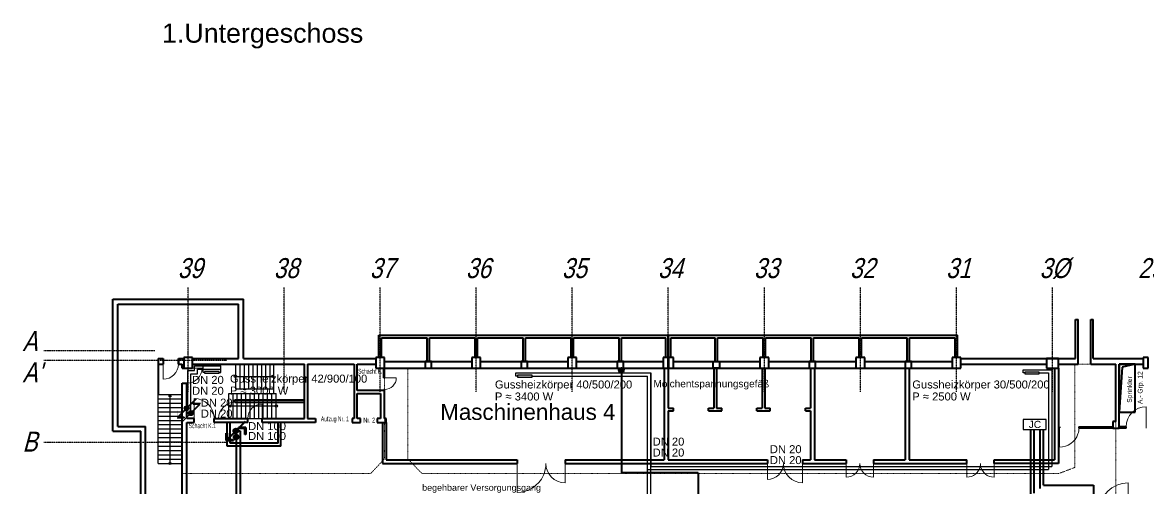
# Model space of a CAD drawing. Header units: millimetres. Extents: x 10546 to 220412, y -33380 to 110888.
# Drawn here: x 10546 to 80892, y 81744 to 110888 of the extents above; entities that cross this region are included whole.
import ezdxf
from ezdxf.enums import TextEntityAlignment as Align

# ---------------------------------------------------------------- set-up
doc = ezdxf.new("R2010")
doc.units = ezdxf.units.MM
doc.linetypes.add('ACAD_ISO03W100', pattern=[30, 12, -18])
doc.linetypes.add('ACAD_ISO10W100', pattern=[18, 12, -3, 0, -3])
for name, color, linetype, lineweight in [('A03_Türen', 253, 'Continuous', 20), ('A04_Treppen', 3, 'Continuous', 25), ('A07_Achslinien', 253, 'ACAD_ISO10W100', 25), ('A0_Grundriß', 7, 'Continuous', 40), ('A0_Grundriß_Versorgungskanal', 253, 'Continuous', 20), ('Heiz Wasser +35 Prozess R', 30, 'Continuous', 40), ('Heiz Wasser +45 Prozess V', 1, 'Continuous', 40), ('Heiz Wasser +50 -Heizkörper Rücklauff', 241, 'Continuous', 30), ('Heiz Wasser +60 -Heizkörper Vorlauf', 6, 'Continuous', 30), ('Heiz Wasser +70 Prozess R', 242, 'Continuous', 40), ('Heiz Wasser +90 Prozess V', 41, 'Continuous', 40)]:
    doc.layers.add(name, color=color, linetype=linetype, lineweight=lineweight)
doc.layers.add('A06_Text', color=7, linetype='Continuous')
doc.styles.get("Standard").update_dxf_attribs({"font": 'arial.ttf'})

msp = doc.modelspace()

# ---------------------------------------------------------------- hatches: boundary and pattern name
at = {"layer": 'Heiz Wasser +35 Prozess R'}
h = msp.add_hatch(color=256, dxfattribs=at)
h.dxf.hatch_style = 1
h.paths.add_polyline_path([(47808, 89139, 0.198912), (47852, 89033), (48064, 89245, 0.668179)])
h.paths.add_polyline_path([(47852, 89033, 0.668179), (48108, 89139, 0.198912), (48064, 89245)])
at = {"layer": 'Heiz Wasser +50 -Heizkörper Rücklauff'}
h = msp.add_hatch(color=256, dxfattribs=at)
h.dxf.hatch_style = 1
h.paths.add_polyline_path([(20963, 86346, -0.023583), (20953, 86356), (20458, 85861), (20468, 85851)])
h.paths.add_polyline_path([(21615, 87008), (21615, 86608), (21665, 86608), (21665, 87058), (21215, 87058), (21215, 87008)])
h.paths.add_polyline_path([(21605, 87008), (21165, 86568, -0.023583), (21175, 86558), (21615, 86998), (21615, 87008)])
h = msp.add_hatch(color=256, dxfattribs=at)
h.dxf.hatch_style = 1
h.paths.add_polyline_path([(21214, 86457, 0.198912), (21170, 86563), (20958, 86351, 0.668179)])
h.paths.add_polyline_path([(21170, 86563, 0.668179), (20914, 86457, 0.198912), (20958, 86351)])
at = {"layer": 'Heiz Wasser +60 -Heizkörper Vorlauf'}
h = msp.add_hatch(color=256, dxfattribs=at)
h.dxf.hatch_style = 1
h.paths.add_polyline_path([(21926, 89063), (21926, 88953), (22826, 88953), (22826, 89063)])
h = msp.add_hatch(color=256, dxfattribs=at)
h.dxf.hatch_style = 1
h.paths.add_polyline_path([(41477, 88824), (41477, 88714), (42377, 88714), (42377, 88824)])
h = msp.add_hatch(color=256, dxfattribs=at)
h.dxf.hatch_style = 1
h.paths.add_polyline_path([(73159, 89024), (73159, 88914), (74059, 88914), (74059, 89024)])
h = msp.add_hatch(color=256, dxfattribs=at)
h.dxf.hatch_style = 1
h.paths.add_polyline_path([(20904, 86873, -0.023583), (20914, 86863), (21409, 87358), (21399, 87368)])
h.paths.add_polyline_path([(20252, 86211), (20252, 86611), (20202, 86611), (20202, 86161), (20652, 86161), (20652, 86211)])
h.paths.add_polyline_path([(20262, 86211), (20702, 86651, -0.023583), (20692, 86661), (20252, 86221), (20252, 86211)])
h = msp.add_hatch(color=256, dxfattribs=at)
h.dxf.hatch_style = 1
h.paths.add_polyline_path([(20653, 86762, 0.198912), (20697, 86656), (20909, 86868, 0.668179)])
h.paths.add_polyline_path([(20697, 86656, 0.668179), (20953, 86762, 0.198912), (20909, 86868)])
at = {"layer": 'Heiz Wasser +70 Prozess R'}
h = msp.add_hatch(color=256, dxfattribs=at)
h.dxf.hatch_style = 1
h.paths.add_polyline_path([(23790, 84854, -0.023583), (23780, 84864), (23285, 84369), (23295, 84359)])
h.paths.add_polyline_path([(24492, 85566), (24042, 85566), (24042, 85516), (24442, 85516), (24442, 85116), (24492, 85116)])
h.paths.add_polyline_path([(24442, 85516), (24432, 85516), (23992, 85076, -0.023583), (24002, 85066), (24442, 85506)])
h = msp.add_hatch(color=256, dxfattribs=at)
h.dxf.hatch_style = 1
h.paths.add_polyline_path([(23742, 84965, 0.198912), (23786, 84859), (23998, 85072, 0.668179)])
h.paths.add_polyline_path([(23786, 84859, 0.668179), (24042, 84965, 0.198912), (23998, 85072)])
at = {"layer": 'Heiz Wasser +90 Prozess V'}
h = msp.add_hatch(color=256, dxfattribs=at)
h.dxf.hatch_style = 1
h.paths.add_polyline_path([(23975, 85458, -0.023583), (23985, 85448), (24480, 85944), (24470, 85954)])
h.paths.add_polyline_path([(23323, 84796), (23323, 85196), (23273, 85196), (23273, 84746), (23723, 84746), (23723, 84796)])
h.paths.add_polyline_path([(23333, 84796), (23773, 85237, -0.023583), (23763, 85247), (23323, 84806), (23323, 84796)])
h = msp.add_hatch(color=256, dxfattribs=at)
h.dxf.hatch_style = 1
h.paths.add_polyline_path([(23724, 85347, 0.198912), (23767, 85241), (23980, 85454, 0.668179)])
h.paths.add_polyline_path([(23767, 85241, 0.668179), (24024, 85347, 0.198912), (23980, 85454)])

# ---------------------------------------------------------------- linework, layer by layer
at = {"layer": 'A03_Türen'}
for p, q in [((19337, 88577), (19337, 89877)), ((20817, 89277), (21767, 89277)), ((33127, 88667), (33897, 88667)), ((21267, 86127), (21267, 87377)), ((25517, 85877), (25517, 87027)), ((80747, 85527), (80747, 86857)), ((75327, 84327), (75327, 85607)), ((41442, 83302), (41442, 81502)), ((44442, 83302), (44442, 83142)), ((44442, 83142), (44442, 82102)), ((57082, 83302), (57082, 82302)), ((59282, 83302), (59282, 82102)), ((62007, 83302), (62007, 82452)), ((63707, 83302), (63707, 82452)), ((69542, 83302), (69542, 82452)), ((71242, 82452), (71242, 83542)), ((79617, 80302), (79617, 82102))]:
    msp.add_line(p, q, dxfattribs=at)
for centre, radius, start, end in [((19337, 89527), 950, 270, 0), ((20817, 89277), 950, 270, 0), ((33167, 88667), 730, 270, 0), ((21267, 86127), 1250, 0, 90), ((23807, 86127), 1010, 90, 180), ((25517, 86127), 900, 90, 180), ((80747, 85607), 1250, 90, 180), ((75327, 85547), 1220, 270, 341.28754), ((75327, 85547), 1220, 341.28754, 0), ((41442, 83302), 1800, 335.92398, 0), ((44442, 83302), 1200, 180, 270), ((57082, 83302), 1000, 270, 0), ((59282, 83302), 1200, 180, 270), ((62007, 83302), 850, 270, 0), ((63707, 83302), 850, 180, 270), ((69542, 83302), 850, 270, 349.06431), ((69542, 83302), 850, 349.06431, 0), ((71242, 83302), 850, 180, 190.94675), ((71242, 83302), 850, 190.94675, 270), ((41442, 83302), 1800, 270, 335.92398), ((79617, 80302), 1800, 90, 180)]:
    msp.add_arc(centre, radius, start, end, dxfattribs=at)
at = {"layer": 'A04_Treppen', "color": 252, "true_color": 0x939598}
for p, q in [((23847, 89527), (23847, 87977)), ((24117, 89527), (24117, 87977)), ((24387, 89527), (24387, 87977)), ((24657, 89527), (24657, 87977)), ((24927, 89527), (24927, 87977)), ((25197, 89527), (25197, 87977)), ((25467, 89527), (25467, 87977)), ((25737, 89527), (25737, 87977)), ((26007, 89527), (26007, 87977)), ((26257, 87677), (26257, 89527)), ((23917, 88752), (26136, 88752)), ((26136, 88682), (26136, 88822)), ((26136, 88822), (26257, 88752)), ((26257, 88752), (26136, 88682)), ((23847, 87977), (26257, 87977)), ((19017, 83307), (19017, 87627)), ((19017, 87627), (20517, 87627)), ((19017, 87357), (20517, 87357)), ((19697, 87505), (19767, 87627)), ((19837, 87505), (19697, 87505)), ((19767, 87627), (19837, 87505)), ((19767, 83377), (19767, 87505)), ((23427, 87677), (26397, 87677)), ((23427, 86127), (23427, 87677)), ((23697, 86127), (23697, 87677)), ((23967, 86127), (23967, 87677)), ((24237, 86127), (24237, 87677)), ((24507, 86127), (24507, 87677)), ((24777, 86127), (24777, 87677)), ((25047, 86127), (25047, 87677)), ((25317, 86127), (25317, 87677)), ((25587, 86127), (25587, 87677)), ((25857, 86127), (25857, 87677)), ((26127, 86127), (26127, 87677)), ((26397, 86127), (26397, 87677)), ((19017, 87087), (20517, 87087)), ((19017, 86817), (20517, 86817)), ((19017, 86547), (20517, 86547)), ((23427, 86902), (23548, 86972)), ((23548, 86832), (23427, 86902)), ((23548, 86972), (23548, 86832)), ((26327, 86902), (23548, 86902)), ((19017, 86277), (20517, 86277)), ((19017, 86007), (20517, 86007)), ((24617, 86127), (25517, 86127)), ((19017, 85737), (20517, 85737)), ((19017, 85467), (20517, 85467)), ((19017, 85197), (20517, 85197)), ((19017, 84927), (20517, 84927)), ((19017, 84657), (20517, 84657)), ((19017, 84387), (20517, 84387)), ((19017, 84117), (20517, 84117)), ((19017, 83847), (20517, 83847)), ((19017, 83577), (20517, 83577)), ((19017, 83307), (20517, 83307))]:
    msp.add_line(p, q, dxfattribs=at)
for centre in [(23847, 88752), (26397, 86902), (19767, 83307)]:
    msp.add_circle(centre, 70, dxfattribs=at)
at = {"layer": 'A06_Text'}
for p, q in [((74495, 86064), (73062, 86064)), ((73062, 86064), (73062, 85430)), ((74495, 85430), (74495, 86064)), ((73062, 85430), (74495, 85430))]:
    msp.add_line(p, q, dxfattribs=at)
at = {"layer": 'A07_Achslinien'}
for p, q in [((20892, 87796), (20892, 94325)), ((26892, 87796), (26892, 94325)), ((32892, 87796), (32892, 94325)), ((38892, 87796), (38892, 94325)), ((44892, 87796), (44892, 94325)), ((50892, 87796), (50892, 94325)), ((56892, 87796), (56892, 94325)), ((62892, 87796), (62892, 94325)), ((68892, 87796), (68892, 94325)), ((74892, 87796), (74892, 94325)), ((11878, 90367), (18810, 90367)), ((11878, 89777), (23317, 89777)), ((11878, 84647), (23317, 84647))]:
    msp.add_line(p, q, dxfattribs=at)
at = {"layer": 'A0_Grundriß'}
for p, q in [((16195, 93577), (16940, 93577)), ((16195, 85327), (16195, 93577)), ((16940, 93577), (24342, 93577)), ((24342, 89877), (24342, 93577)), ((16495, 93277), (16940, 93277)), ((16495, 85627), (16495, 93277)), ((16940, 93277), (24042, 93277)), ((24042, 89877), (24042, 93277)), ((76342, 89877), (76342, 92322)), ((76342, 92322), (76492, 92322)), ((76492, 89527), (76492, 92322)), ((77292, 89527), (77292, 92322)), ((77292, 92322), (77442, 92322)), ((77442, 89877), (77442, 92322)), ((32817, 89927), (32817, 91327)), ((32817, 91327), (50882, 91327)), ((32967, 89927), (32967, 91177)), ((32967, 91177), (35817, 91177)), ((35817, 89677), (35817, 91177)), ((35967, 89677), (35967, 91177)), ((35967, 91177), (38817, 91177)), ((38817, 89927), (38817, 91177)), ((38967, 89927), (38967, 91177)), ((38967, 91177), (41817, 91177)), ((41817, 89677), (41817, 91177)), ((41967, 89677), (41967, 91177)), ((41967, 91177), (44817, 91177)), ((44817, 89927), (44817, 91177)), ((44967, 89927), (44967, 91177)), ((44967, 91177), (47817, 91177)), ((47817, 89677), (47817, 91177)), ((47967, 89677), (47967, 91177)), ((47967, 91177), (50732, 91177)), ((50732, 89927), (50732, 91177)), ((50882, 89927), (50882, 91327)), ((50902, 89927), (50902, 91327)), ((50902, 91327), (68967, 91327)), ((51052, 89927), (51052, 91177)), ((51052, 91177), (53817, 91177)), ((53817, 89677), (53817, 91177)), ((53967, 89677), (53967, 91177)), ((53967, 91177), (56817, 91177)), ((56817, 89927), (56817, 91177)), ((56967, 89927), (56967, 91177)), ((56967, 91177), (59817, 91177)), ((59817, 89677), (59817, 91177)), ((59967, 89677), (59967, 91177)), ((59967, 91177), (62817, 91177)), ((62817, 89927), (62817, 91177)), ((62967, 89927), (62967, 91177)), ((62967, 91177), (65817, 91177)), ((65817, 89677), (65817, 91177)), ((65967, 89677), (65967, 91177)), ((65967, 91177), (68817, 91177)), ((68817, 89927), (68817, 91177)), ((68967, 89927), (68967, 91327)), ((19017, 89877), (19017, 87627)), ((19022, 89877), (19337, 89877)), ((19022, 89527), (19337, 89527)), ((19337, 89877), (19337, 89527)), ((20287, 89527), (20287, 89877)), ((20287, 89877), (20617, 89877)), ((20287, 89877), (20287, 89527)), ((20287, 89527), (20517, 89527)), ((20517, 89277), (20517, 89527)), ((21167, 89927), (20617, 89927)), ((20617, 89927), (20617, 89277)), ((21167, 89277), (21167, 89927)), ((21167, 89877), (24042, 89877)), ((21167, 89527), (28157, 89527)), ((24342, 89877), (32617, 89877)), ((28157, 86127), (28157, 89527)), ((28357, 89527), (28357, 86127)), ((28357, 89527), (31257, 89527)), ((31257, 89527), (31257, 86127)), ((31457, 87882), (31457, 89527)), ((31457, 89527), (32617, 89527)), ((33167, 89927), (32617, 89927)), ((32617, 89927), (32617, 89277)), ((33167, 89277), (33167, 89927)), ((33167, 89677), (38617, 89677)), ((36092, 89677), (35692, 89677)), ((35692, 89677), (35692, 89277)), ((36092, 89277), (36092, 89677)), ((39167, 89927), (38617, 89927)), ((38617, 89927), (38617, 89277)), ((39167, 89277), (39167, 89927)), ((39167, 89677), (44617, 89677)), ((42092, 89677), (41692, 89677)), ((41692, 89677), (41692, 89277)), ((42092, 89277), (42092, 89677)), ((45167, 89927), (44617, 89927)), ((44617, 89927), (44617, 89277)), ((45167, 89277), (45167, 89927)), ((45167, 89677), (50562, 89677)), ((48092, 89677), (47692, 89677)), ((47692, 89677), (47692, 89277)), ((48092, 89277), (48092, 89677)), ((50882, 89927), (50562, 89927)), ((50562, 89927), (50562, 89277)), ((50882, 89277), (50882, 89927)), ((51222, 89927), (50902, 89927)), ((50902, 89927), (50902, 89277)), ((51222, 89277), (51222, 89927)), ((51222, 89677), (56617, 89677)), ((53692, 89277), (53692, 89677)), ((53692, 89677), (54092, 89677)), ((54092, 89677), (54092, 89277)), ((57167, 89927), (56617, 89927)), ((56617, 89927), (56617, 89277)), ((57167, 89277), (57167, 89927)), ((57167, 89677), (62617, 89677)), ((60092, 89677), (59692, 89677)), ((59692, 89677), (59692, 89277)), ((60092, 89277), (60092, 89677)), ((63167, 89927), (62617, 89927)), ((62617, 89927), (62617, 89277)), ((63167, 89277), (63167, 89927)), ((63167, 89677), (68617, 89677)), ((66092, 89677), (65692, 89677)), ((65692, 89677), (65692, 89277)), ((66092, 89277), (66092, 89677)), ((69167, 89927), (68617, 89927)), ((68617, 89927), (68617, 89277)), ((69167, 89277), (69167, 89927)), ((69167, 89877), (76342, 89877)), ((69167, 89527), (74517, 89527)), ((75267, 89877), (74517, 89877)), ((74517, 89877), (74517, 89277)), ((75267, 89277), (75267, 89877)), ((75267, 89527), (76492, 89527)), ((77292, 89527), (78862, 89527)), ((77442, 89877), (80562, 89877)), ((78862, 85927), (78862, 89527)), ((79062, 89527), (80562, 89527)), ((79062, 86527), (79062, 89527)), ((79062, 89527), (79062, 89527)), ((79062, 89527), (80062, 89527)), ((80062, 89527), (79062, 89527)), ((79062, 89527), (79062, 86527)), ((80062, 89527), (79255, 89327)), ((80062, 86527), (80062, 89527)), ((80882, 89927), (80562, 89927)), ((80562, 89927), (80562, 89277)), ((80882, 89277), (80882, 89927)), ((20517, 89277), (20617, 89277)), ((20617, 89277), (21167, 89277)), ((32617, 89277), (33167, 89277)), ((33127, 88667), (33127, 89277)), ((33127, 88667), (33167, 88667)), ((33167, 89277), (68617, 89277)), ((33167, 88667), (33167, 89277)), ((35692, 89277), (36092, 89277)), ((38617, 89277), (39167, 89277)), ((41692, 89277), (42092, 89277)), ((44617, 89277), (45167, 89277)), ((47692, 89277), (48092, 89277)), ((50562, 89277), (50882, 89277)), ((50642, 89277), (50642, 83542)), ((50882, 89277), (50882, 86777)), ((50902, 89277), (51222, 89277)), ((54092, 89277), (53692, 89277)), ((53732, 89277), (53732, 86777)), ((53907, 89277), (53907, 86777)), ((56617, 89277), (57167, 89277)), ((56757, 89277), (56757, 86777)), ((56932, 89277), (56932, 86777)), ((59692, 89277), (60092, 89277)), ((59782, 89277), (59782, 86777)), ((60022, 89277), (60022, 83542)), ((62617, 89277), (63167, 89277)), ((65692, 89277), (65692, 83542)), ((65692, 89277), (66092, 89277)), ((65932, 89277), (65932, 83542)), ((68617, 89277), (69167, 89277)), ((74517, 89277), (75267, 89277)), ((75027, 89277), (75027, 83542)), ((75267, 89277), (75267, 83302)), ((79255, 89327), (79062, 86527)), ((79255, 89327), (79255, 89327)), ((80562, 89277), (80882, 89277)), ((20517, 80302), (20517, 88327)), ((20517, 88327), (20817, 88327)), ((20817, 86127), (20817, 88327)), ((33127, 87937), (33167, 87937)), ((33127, 87882), (33127, 87937)), ((33167, 86127), (33167, 87937)), ((23807, 87287), (28157, 87287)), ((23807, 87137), (23807, 87287)), ((33167, 87882), (31457, 87882)), ((31457, 86127), (31457, 87682)), ((31457, 87682), (32917, 87682)), ((32917, 87682), (32917, 86127)), ((23807, 87137), (28157, 87137)), ((50882, 86777), (51207, 86777)), ((50882, 86602), (50882, 83542)), ((50882, 86602), (51207, 86602)), ((51207, 86602), (51207, 86777)), ((53407, 86602), (53407, 86777)), ((53407, 86777), (53732, 86777)), ((53407, 86602), (54232, 86602)), ((53907, 86777), (54232, 86777)), ((54232, 86602), (54232, 86777)), ((56432, 86602), (56432, 86777)), ((56432, 86777), (56757, 86777)), ((56432, 86602), (57257, 86602)), ((56932, 86777), (57257, 86777)), ((57257, 86602), (57257, 86777)), ((59457, 86602), (59457, 86777)), ((59457, 86777), (59782, 86777)), ((59457, 86602), (59782, 86602)), ((59782, 86602), (59782, 83542)), ((79062, 86526), (79068, 86531)), ((79062, 85715), (79062, 86527)), ((79062, 86527), (79556, 86527)), ((79062, 86527), (79062, 86527)), ((79556, 86527), (79977, 86527)), ((79977, 86527), (80062, 86527)), ((21267, 86127), (20817, 86127)), ((20817, 85877), (21267, 85877)), ((20817, 80302), (20817, 85877)), ((21267, 85877), (21267, 86127)), ((22517, 85877), (22517, 86127)), ((22517, 86127), (24617, 86127)), ((24617, 85877), (22517, 85877)), ((23342, 84402), (23342, 85877)), ((23517, 84577), (23517, 85877)), ((24617, 85877), (24617, 86127)), ((25517, 86127), (28157, 86127)), ((25517, 85877), (25517, 86127)), ((28857, 85877), (25517, 85877)), ((26517, 84577), (26517, 85877)), ((26692, 84402), (26692, 85877)), ((28357, 86127), (28857, 86127)), ((28857, 86127), (28857, 85877)), ((31257, 86127), (31137, 86127)), ((31137, 86127), (31137, 85877)), ((31137, 85877), (31662, 85877)), ((31662, 86127), (31457, 86127)), ((31662, 85877), (31662, 86127)), ((32917, 86127), (32712, 86127)), ((32712, 86127), (32712, 85877)), ((32712, 85877), (33267, 85877)), ((33027, 85877), (33027, 83302)), ((33267, 86127), (33167, 86127)), ((33267, 85877), (33267, 86127)), ((33267, 85877), (33267, 83542)), ((78862, 85927), (78662, 85927)), ((78662, 85927), (78662, 85527)), ((16195, 85327), (16940, 85327)), ((16495, 85627), (16940, 85627)), ((16940, 85627), (18237, 85627)), ((16940, 85327), (17937, 85327)), ((17937, 79627), (17937, 85327)), ((18237, 79927), (18237, 85627)), ((75267, 85607), (75327, 85607)), ((75267, 85547), (75327, 85547)), ((75327, 85607), (75327, 85547)), ((76547, 85607), (76547, 85547)), ((76547, 85607), (78662, 85607)), ((76547, 85547), (78662, 85547)), ((78662, 85527), (78813, 85527)), ((78813, 85527), (79062, 85527)), ((79062, 85527), (79062, 85715)), ((79497, 85607), (79062, 85607)), ((79497, 85527), (79062, 85527)), ((79497, 85527), (79497, 85607)), ((26517, 84577), (23517, 84577)), ((26692, 84402), (23342, 84402)), ((33027, 83302), (41442, 83302)), ((33267, 83542), (41442, 83542)), ((41442, 83542), (41442, 83302)), ((44442, 83542), (44442, 83302)), ((44442, 83542), (46974, 83542)), ((44442, 83302), (46905, 83302)), ((46880, 83302), (54549, 83302)), ((46948, 83542), (50642, 83542)), ((50882, 83542), (54575, 83542)), ((54549, 83302), (57082, 83302)), ((54575, 83542), (57082, 83542)), ((57082, 83542), (57082, 83302)), ((59282, 83542), (59282, 83302)), ((59282, 83542), (59782, 83542)), ((59282, 83302), (62007, 83302)), ((60022, 83542), (62007, 83542)), ((62007, 83542), (62007, 83302)), ((63707, 83542), (63707, 83302)), ((63707, 83542), (65692, 83542)), ((63707, 83302), (69542, 83302)), ((65932, 83542), (69542, 83542)), ((69542, 83302), (69542, 83542)), ((71242, 83542), (75027, 83542)), ((71242, 83302), (71242, 83542)), ((75267, 83302), (71242, 83302))]:
    msp.add_line(p, q, dxfattribs=at)
at = {"layer": 'A0_Grundriß_Versorgungskanal', "linetype": 'ACAD_ISO03W100', "ltscale": 0.3}
for p, q in [((76285, 83057), (76285, 89527)), ((76285, 89527), (78862, 89527)), ((78862, 89527), (78862, 71859)), ((33167, 83606), (33167, 89277)), ((33167, 89277), (34612, 89277)), ((34612, 89277), (34612, 83606)), ((32298, 82680), (33167, 83606)), ((34612, 83606), (35499, 82681)), ((75289, 82681), (76285, 83057)), ((20517, 80606), (20517, 82681)), ((20517, 82681), (32299, 82681)), ((35499, 82681), (50482, 82681)), ((50482, 82681), (75289, 82681))]:
    msp.add_line(p, q, dxfattribs=at)
at = {"layer": 'Heiz Wasser +35 Prozess R'}
for p, q in [((47958, 89139), (47958, 82726)), ((74330, 81944), (74330, 85430)), ((52753, 82726), (47958, 82726)), ((52753, 82726), (52753, 50377)), ((74330, 81944), (77467, 81944)), ((77467, 81944), (77467, 77929))]:
    msp.add_line(p, q, dxfattribs=at)
msp.add_circle((47958, 89139), 150, dxfattribs=at)
at = {"layer": 'Heiz Wasser +45 Prozess V'}
msp.add_line((74130, 81744), (74130, 85430), dxfattribs=at)
at = {"layer": 'Heiz Wasser +50 -Heizkörper Rücklauff'}
for p, q in [((21064, 86607), (21064, 88923)), ((21064, 88923), (21485, 88923)), ((21485, 88923), (21485, 89210)), ((21485, 89210), (22926, 89210)), ((22826, 89008), (22926, 89008)), ((22926, 89008), (22926, 89209)), ((42377, 88769), (49591, 88769)), ((49591, 23494), (49591, 88769)), ((74059, 88969), (74649, 88969)), ((74649, 88969), (74649, 82926)), ((21605, 87008), (20458, 85861)), ((21615, 86998), (20468, 85851)), ((21665, 87058), (21215, 87058)), ((21215, 87008), (21215, 87058)), ((21215, 87008), (21615, 87008)), ((49591, 82926), (74649, 82926))]:
    msp.add_line(p, q, dxfattribs=at)
msp.add_circle((21064, 86457), 150, dxfattribs=at)
at = {"layer": 'Heiz Wasser +60 -Heizkörper Vorlauf'}
for p, q in [((21285, 89123), (21285, 89410)), ((21285, 89410), (22926, 89410)), ((21826, 89008), (21826, 89410)), ((22926, 89209), (22926, 89410)), ((20868, 86866), (20868, 89123)), ((20868, 89123), (21285, 89123)), ((21926, 89008), (21826, 89008)), ((41377, 88769), (41377, 88971)), ((41377, 88971), (49791, 88971)), ((41477, 88769), (41377, 88769)), ((49791, 23694), (49791, 88971)), ((49791, 88971), (49791, 83084)), ((73059, 88969), (73059, 89171)), ((73059, 89171), (74849, 89171)), ((73159, 88969), (73059, 88969)), ((74849, 89171), (74849, 83126)), ((20252, 86221), (21399, 87368)), ((20262, 86211), (21409, 87358)), ((20202, 86161), (20652, 86161)), ((20652, 86211), (20252, 86211)), ((20652, 86211), (20652, 86161)), ((49791, 83126), (74849, 83126))]:
    msp.add_line(p, q, dxfattribs=at)
for points in [[(22826, 89063), (21926, 89063), (21926, 88953), (22826, 88953)], [(42377, 88824), (41477, 88824), (41477, 88714), (42377, 88714)], [(74059, 89024), (73159, 89024), (73159, 88914), (74059, 88914)]]:
    msp.add_lwpolyline(points, close=True, dxfattribs=at)
msp.add_circle((20803, 86762), 150, dxfattribs=at)
at = {"layer": 'Heiz Wasser +70 Prozess R'}
for p, q in [((24492, 85566), (24042, 85566)), ((24042, 85516), (24042, 85566)), ((24042, 85516), (24442, 85516)), ((24442, 85116), (24442, 85516)), ((24492, 85566), (24492, 85116)), ((73541, 81258), (73541, 85430)), ((23892, 84815), (23892, 80843)), ((24492, 85116), (24442, 85116))]:
    msp.add_line(p, q, dxfattribs=at)
msp.add_circle((23892, 84965), 150, dxfattribs=at)
at = {"layer": 'Heiz Wasser +90 Prozess V'}
for p, q in [((23323, 84806), (24470, 85954)), ((23333, 84796), (24480, 85944)), ((23273, 84746), (23273, 85196)), ((23273, 85196), (23323, 85196)), ((23323, 85196), (23323, 84796)), ((24024, 85347), (24142, 85347)), ((24142, 85347), (24142, 81043)), ((73741, 81458), (73741, 85430)), ((23273, 84746), (23723, 84746)), ((23723, 84796), (23323, 84796)), ((23723, 84796), (23723, 84746))]:
    msp.add_line(p, q, dxfattribs=at)
msp.add_circle((23874, 85347), 150, dxfattribs=at)

# ---------------------------------------------------------------- texts
at = {"layer": 'A06_Text', "lineweight": 25}
for s, height, p in [('1.Untergeschoss', 1200, (19256, 109624)), ('Maschinenhaus 4', 1000, (36642, 86035))]:
    msp.add_text(s, height=height, dxfattribs=at).set_placement(p)
at = {"layer": 'A06_Text', "width": 0.6}
for s, p in [('Schacht K.2', (31514, 88932)), ('Schacht K.1', (20928, 85518))]:
    msp.add_text(s, height=300, dxfattribs=at).set_placement(p)
at = {"layer": 'A06_Text', "lineweight": 25}
for s, p in [('Sprinkler ', (79856, 87107)), ('A.- Grp. 12', (80519, 87028))]:
    msp.add_text(s, height=300, rotation=90, dxfattribs=at).set_placement(p)
for s, width, p in [('Aufzug Nr. 1', 0.6, (29188, 85948)), ('Nr. 2', 0.65, (31842, 85871))]:
    msp.add_text(s, height=300, dxfattribs=dict(at, width=width)).set_placement(p)
at = {"layer": 'A06_Text'}
msp.add_text('JC', height=450, dxfattribs=at).set_placement((73415, 85527))
at = {"layer": 'A07_Achslinien', "color": 7, "linetype": 'Continuous', "oblique": 15, "width": 0.8}
for s, p in [('39', (21019, 94904)), ('38', (27018, 94903)), ('37', (33019, 94903)), ('36', (39019, 94903)), ('35', (45018, 94903)), ('34', (51018, 94903)), ('33', (57019, 94903)), ('32', (63019, 94903)), ('31', (69020, 94903)), ('3%%c', (75018, 94903)), ('29', (81020, 94903)), ('A', (11010, 90334)), ("A'", (11143, 88379)), ('B', (11010, 84049))]:
    msp.add_text(s, height=1250, dxfattribs=at).set_placement(p, align=Align.CENTER)
at = {"layer": 'A0_Grundriß_Versorgungskanal'}
msp.add_text('begehbarer Versorgungsgang', height=400, dxfattribs=at).set_placement((35513, 81600))
at = {"layer": 'Heiz Wasser +35 Prozess R', "insert": (49964, 88522), "char_height": 450, "attachment_point": 1}
msp.add_mtext_dynamic_manual_height_columns('Molchentspannungsgefäß', width=4649.09, gutter_width=1480, heights=[830], dxfattribs=at)
at = {"layer": 'Heiz Wasser +50 -Heizkörper Rücklauff'}
for p in [(21137, 87604), (21688, 86179), (49914, 84426), (57238, 83953)]:
    msp.add_text('DN 20', height=500, dxfattribs=at).set_placement(p)
at = {"layer": 'Heiz Wasser +60 -Heizkörper Vorlauf'}
for p in [(21137, 88288), (21688, 86862), (49914, 83743), (57238, 83270)]:
    msp.add_text('DN 20', height=500, dxfattribs=at).set_placement(p)
at = {"layer": 'Heiz Wasser +60 -Heizkörper Vorlauf', "char_height": 500, "attachment_point": 1}
for s, insert in [('Gussheizkörper 42/900/100', (23505, 88866)), ('P ≈ 3000 W', (23505, 88116)), ('Gussheizkörper 40/500/200', (40059, 88499)), ('Gussheizkörper 30/500/200', (66136, 88499)), ('P ≈ 3400 W', (40059, 87749)), ('P ≈ 2500 W', (66136, 87749))]:
    msp.add_mtext_dynamic_manual_height_columns(s, width=10440.86, gutter_width=12.5, heights=[1203], dxfattribs=dict(at, insert=insert))
at = {"layer": 'Heiz Wasser +70 Prozess R', "insert": (24639, 85278), "char_height": 500, "attachment_point": 1}
msp.add_mtext_dynamic_manual_height_columns('DN 100', width=10440.86, gutter_width=12.5, heights=[1203], dxfattribs=at)
at = {"layer": 'Heiz Wasser +90 Prozess V', "insert": (24639, 85895), "char_height": 500, "attachment_point": 1}
msp.add_mtext_dynamic_manual_height_columns('DN 100', width=10440.86, gutter_width=12.5, heights=[1203], dxfattribs=at)

doc.saveas('drawing.dxf')
